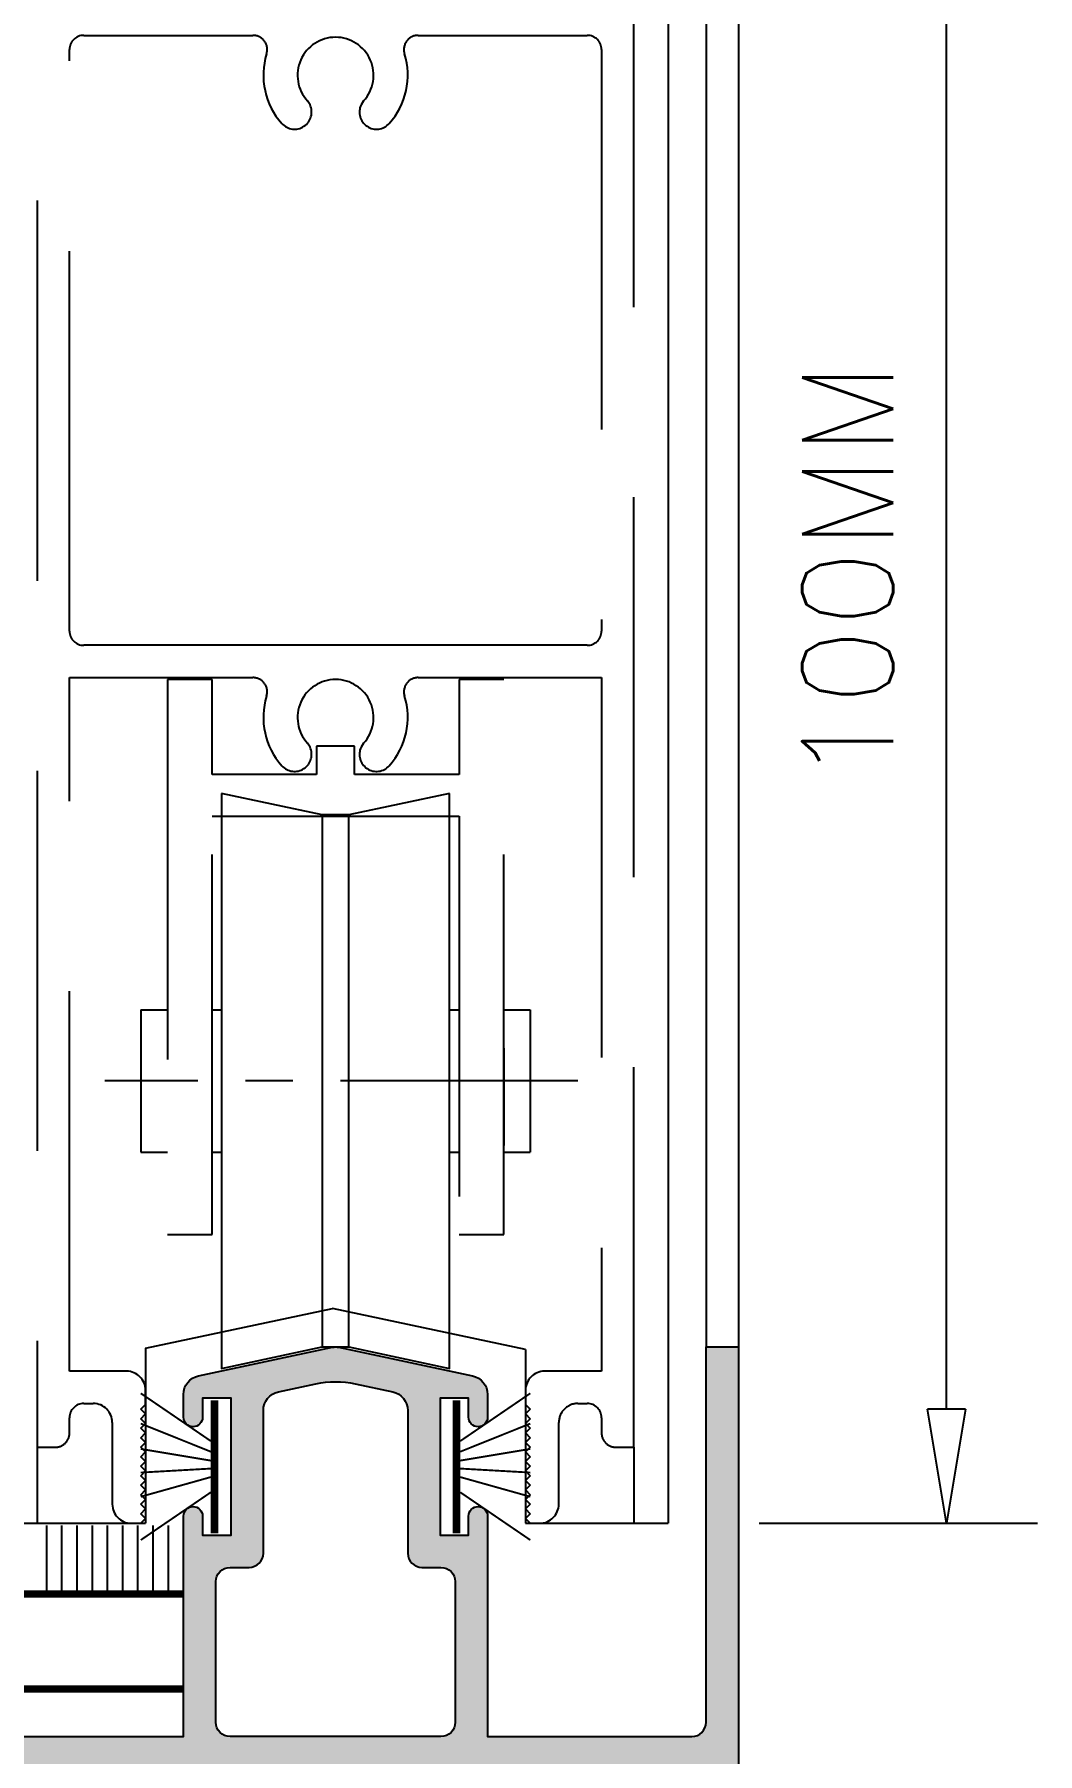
# Model space of a CAD drawing. Header units: centimetres. Extents: x -10126 to 3518, y -12053 to -9298.
# Drawn here: x -179.9 to -21.5, y -11072.1 to -10800.7 of the extents above; entities that cross this region are included whole.
import ezdxf

# ---------------------------------------------------------------- set-up
doc = ezdxf.new("R2010")
doc.units = ezdxf.units.CM
doc.header["$LTSCALE"] = 100
doc.header["$MEASUREMENT"] = 0
doc.header["$PDMODE"] = 1
for name, pattern in [('CENTER', [2, 1.25, -0.25, 0.25, -0.25]), ('DASHED', [0.75, 0.5, -0.25]), ('HIDDEN', [0.375, 0.25, -0.125])]:
    doc.linetypes.add(name, pattern=pattern)
doc.layers.add('DEFPOINT', color=7, linetype='Continuous', plot=False)
doc.layers.add('TEXT', color=3, linetype='Continuous')
doc.layers.add('WINDOW', color=1, linetype='Continuous')
doc.layers.get('0').freeze()
doc.styles.add('ALUM18', font='romans.shx', dxfattribs={"width": 0.8, "height": 18})
doc.styles.add('ROMANS', font='romans')
doc.dimstyles.new('ALUM18', dxfattribs={"dimtxt": 18, "dimasz": 25, "dimexe": 12, "dimexo": 12, "dimgap": 7, "dimtad": 1, "dimlfac": 0.2, "dimdsep": 46, "dimtxsty": 'ALUM18', "dimblk1": 'CLOSEDBLANK', "dimblk2": 'CLOSEDBLANK', "dimsah": 1, "dimcen": 2.5, "dimclrd": 1, "dimclre": 1, "dimclrt": 3, "dimadec": 0, "dimazin": 0, "dimtfac": 1, "dimtofl": 0, "dimtmove": 1, "dimatfit": 3, "dimldrblk": 'CLOSEDBLANK', "dimfxl": 1, "dimtolj": 1, "dimtzin": 0, "dimarcsym": 0})

# ---------------------------------------------------------------- blocks, each defined once
blk = doc.blocks.new('_CLOSEDBLANK')
at = {"color": 0, "linetype": 'ByBlock'}
for p, q in [((-1, 0.1666666666666667), (0, 0)), ((-1, 0.1666666666666667), (-1, -0.1666666666666667)), ((0, 0), (-1, -0.1666666666666667))]:
    blk.add_line(p, q, dxfattribs=at)
blk = doc.blocks.new('*D33')
at = {"color": 1, "lineweight": -2, "transparency": 16777216}
for p, q in [((276.7500660423684, 538.7722279861518), (318.8749816708878, 538.7722279861518)), ((306.8749816708877, 303.7727929747962), (306.8749816708878, 523.7722279861518)), ((282.2500660423684, 288.7727929747962), (318.8749816708877, 288.7727929747962))]:
    blk.add_line(p, q, dxfattribs=at)
at = {"layer": 'DEFPOINT', "color": 0, "transparency": 16777216}
for p in [(264.7500660423684, 538.7722279861518), (306.8749816708878, 538.7722279861518), (270.2500660423684, 288.7727929747962)]:
    blk.add_point(p, dxfattribs=at)
at = {"color": 1, "lineweight": -2, "transparency": 16777216, "xscale": 15, "yscale": 15, "zscale": 15}
for p, rotation in [((306.8749816708878, 538.7722279861518), 90), ((306.8749816708877, 288.7727929747962), 270)]:
    blk.add_blockref('_CLOSEDBLANK', p, dxfattribs=dict(at, rotation=rotation))
at = {"color": 3, "transparency": 16777216, "insert": (293.8749816708877, 413.7725104804741), "char_height": 12, "attachment_point": 5, "rotation": 90, "style": 'ROMANS'}
blk.add_mtext('\\A1;100MM', dxfattribs=at)
blk = doc.blocks.new('A$C53B12845')
h = blk.add_hatch(color=256)
edge = h.paths.add_edge_path()
edge.add_line((275.2500660423684, 311.9597279861518), (279.5000660423684, 311.9597279861518))
edge.add_line((279.5000660423684, 311.9597279861518), (279.5000660423684, 206.9597279861518))
edge.add_line((279.5000660423684, 206.9597279861518), (262.7500660423684, 206.9597279861518))
edge.add_line((262.7500660423684, 206.9597279861518), (262.0000660423684, 207.7097279861518))
edge.add_line((262.0000660423684, 207.7097279861518), (261.2500660423684, 206.9597279861518))
edge.add_line((261.2500660423684, 206.9597279861518), (251.3750660423684, 206.9597279861518))
edge.add_arc((251.3750660423684, 208.8347279861518), 1.875, 90, 270, ccw=False)
edge.add_line((251.3750660423684, 210.7097279861518), (275.2500660423684, 210.7097279861518))
edge.add_line((275.2500660423684, 210.7097279861518), (275.2500660423684, 223.710432762975))
edge.add_line((275.2500660423684, 223.7104327629822), (249.5000660423684, 223.7104327629822))
edge.add_line((249.5000660423684, 223.7104327629822), (249.5000660423684, 224.1683973647487))
edge.add_line((249.5000660423684, 224.1683973647487), (48.27218647174595, 227.7299527553805))
edge.add_arc((48.25006604236842, 226.4801484960662), 1.250000000000014, 88.98602127721917, 180.0000000000016)
edge.add_line((47.00006604236842, 226.4801484960662), (47.00006604236842, 225.5854327629822))
edge.add_arc((45.12506604236842, 225.5854327629822), 1.875, -180, 0, ccw=False)
edge.add_line((43.25006604236842, 225.5854327629822), (43.25006604236842, 226.5907679650954))
edge.add_arc((42.00006604236842, 226.5907679650882), 1.25, -1.343291549938327e-14, 88.98602127721918)
edge.add_line((42.02218647174595, 227.8405722244097), (22.39718647174595, 228.1879173571542))
edge.add_arc((22.39454935987305, 227.0389991265874), 1.148921257045911, 89.86848923683365, 185.0375930657966)
edge.add_line((21.25006604236842, 226.9381130978327), (21.25006604236842, 210.7097279861518))
edge.add_line((21.25006604236842, 210.7097279861518), (45.12506604236842, 210.7097279861518))
edge.add_arc((45.12506604236842, 208.8347279861518), 1.875000000000071, -90, 90, ccw=False)
edge.add_line((45.12506604236842, 206.9597279861518), (35.25006604236842, 206.9597279861518))
edge.add_line((35.25006604236842, 206.9597279861518), (34.50006604236842, 207.7097279861518))
edge.add_line((34.50006604236842, 207.7097279861518), (33.75006604236842, 206.9597279861518))
edge.add_line((33.75006604236842, 206.9597279861518), (21.25006604236842, 206.9597279861518))
edge.add_line((21.25006604236842, 206.9597279861518), (21.25006604236842, 135.7097279861518))
edge.add_line((21.25006604236842, 135.7097279861518), (25.75006604236842, 135.7097279861518))
edge.add_line((25.75006604236842, 135.7097279861518), (25.75006604236842, 131.9597279861518))
edge.add_line((25.75006604236842, 131.9597279861518), (17.00006604236842, 131.9597279861518))
edge.add_line((17.00006604236842, 131.9597279861518), (17.00006604236842, 311.9597279861518))
edge.add_line((17.00006604236842, 311.9597279861518), (21.25006604236842, 311.9597279861518))
edge.add_line((21.25006604236842, 311.9597279861518), (21.25006604236842, 262.5847279861518))
edge.add_arc((23.12506604236842, 262.5847279861518), 1.875, 180, 270)
edge.add_line((23.12506604236842, 260.7097279861518), (39.75006604236842, 260.7097279861518))
edge.add_arc((39.75006604236842, 262.5847279861518), 1.875, 270, 360)
edge.add_line((41.62506604236842, 262.5847279861518), (41.62506604236842, 296.5434401386774))
edge.add_arc((43.75006604236842, 298.8347279861518), 3.125000000000159, -47.156356956402874, 227.1563569564085, ccw=False)
edge.add_line((45.87506604236842, 296.5434401386774), (45.87506604236842, 262.5847279861518))
edge.add_arc((47.75006604236842, 262.5847279861518), 1.875, 180, 270)
edge.add_line((47.75006604236842, 260.7097279861518), (94.00006604236842, 260.7097279861518))
edge.add_line((94.00006604236842, 260.7097279861518), (94.00006604236842, 289.7097279861518))
edge.add_arc((95.25006604236842, 289.7097279861518), 1.25, 0, 180, ccw=False)
edge.add_line((96.50006604236842, 289.7097279861518), (96.50006604236842, 287.2097279861518))
edge.add_line((96.50006604236842, 287.2097279861518), (100.2500660423684, 287.2097279861518))
edge.add_line((100.2500660423684, 287.2097279861518), (100.2500660423684, 305.2097279861518))
edge.add_line((100.2500660423684, 305.2097279861518), (96.50006604236842, 305.2097279861518))
edge.add_line((96.50006604236842, 305.2097279861518), (96.50006604236842, 302.7097279861518))
edge.add_arc((95.25006604236842, 302.7097279861518), 1.25, -180, 0, ccw=False)
edge.add_line((94.00006604236842, 302.7097279861518), (94.00006604236842, 305.7260252851374))
edge.add_arc((96.50006604236842, 305.7260252851447), 2.500000000000142, 101.9999999999988, 179.9999999999983, ccw=False)
edge.add_line((95.9802868153347, 308.1713942869719), (113.6102316220786, 311.9187547375295))
edge.add_arc((114.0000660423684, 310.0847279861518), 1.874999999999785, 90.00000000000432, 102.00000000000438, ccw=False)
edge.add_arc((114.0000660423684, 310.0847279861518), 1.874999999999787, 77.99999999999568, 89.99999999999568, ccw=False)
edge.add_line((114.3899004626583, 311.9187547375368), (132.0198452694021, 308.1713942869792))
edge.add_arc((131.5000660423684, 305.7260252851447), 2.499999999999857, -2.3874235921539366e-12, 77.99999999999972, ccw=False)
edge.add_line((134.0000660423684, 305.7260252851447), (134.0000660423684, 302.7097279861591))
edge.add_arc((132.7500660423684, 302.7097279861518), 1.25, -180, 0, ccw=False)
edge.add_line((131.5000660423684, 302.7097279861518), (131.5000660423684, 305.2097279861518))
edge.add_line((131.5000660423684, 305.2097279861518), (127.7500660423684, 305.2097279861518))
edge.add_line((127.7500660423684, 305.2097279861518), (127.7500660423684, 287.2097279861518))
edge.add_line((127.7500660423684, 287.2097279861518), (131.5000660423684, 287.2097279861518))
edge.add_line((131.5000660423684, 287.2097279861518), (131.5000660423684, 289.7097279861518))
edge.add_arc((132.7500660423684, 289.7097279861518), 1.25, 0, 180, ccw=False)
edge.add_line((134.0000660423684, 289.7097279861518), (134.0000660423684, 260.7097279861518))
edge.add_line((134.0000660423684, 260.7097279861518), (206.5000660423684, 260.7097279861518))
edge.add_line((206.5000660423684, 260.7097279861518), (206.5000660423684, 289.7097279861518))
edge.add_arc((207.7500660423684, 289.7097279861518), 1.25, 0, 180, ccw=False)
edge.add_line((209.0000660423684, 289.7097279861518), (209.0000660423684, 287.2097279861518))
edge.add_line((209.0000660423684, 287.2097279861518), (212.7500660423684, 287.2097279861518))
edge.add_line((212.7500660423684, 287.2097279861518), (212.7500660423684, 305.2097279861518))
edge.add_line((212.7500660423684, 305.2097279861518), (209.0000660423684, 305.2097279861518))
edge.add_line((209.0000660423684, 305.2097279861518), (209.0000660423684, 302.7097279861518))
edge.add_arc((207.7500660423684, 302.7097279861518), 1.25, -180, 0, ccw=False)
edge.add_line((206.5000660423684, 302.7097279861518), (206.5000660423684, 305.7260252851374))
edge.add_arc((209.0000660423684, 305.7260252851447), 2.5, 102.00000000000279, 180.0000000000024, ccw=False)
edge.add_line((208.4802868153347, 308.1713942869719), (226.1102316220786, 311.9187547375295))
edge.add_arc((226.5000660423684, 310.0847279861518), 1.87499999999982, 90.00000000000432, 102.00000000000409, ccw=False)
edge.add_arc((226.5000660423684, 310.0847279861518), 1.874999999999822, 77.99999999999591, 89.99999999999568, ccw=False)
edge.add_line((226.8899004626583, 311.9187547375368), (244.5198452694021, 308.1713942869792))
edge.add_arc((244.0000660423684, 305.7260252851447), 2.500000000000171, 1.5916157281026244e-12, 78.00000000000131, ccw=False)
edge.add_line((246.5000660423684, 305.7260252851447), (246.5000660423684, 302.7097279861591))
edge.add_arc((245.2500660423684, 302.7097279861518), 1.25, -180, 0, ccw=False)
edge.add_line((244.0000660423684, 302.7097279861518), (244.0000660423684, 305.2097279861518))
edge.add_line((244.0000660423684, 305.2097279861518), (240.2500660423684, 305.2097279861518))
edge.add_line((240.2500660423684, 305.2097279861518), (240.2500660423684, 287.2097279861518))
edge.add_line((240.2500660423684, 287.2097279861518), (244.0000660423684, 287.2097279861518))
edge.add_line((244.0000660423684, 287.2097279861518), (244.0000660423684, 289.7097279861518))
edge.add_arc((245.2500660423684, 289.7097279861518), 1.25, 0, 180, ccw=False)
edge.add_line((246.5000660423684, 289.7097279861518), (246.5000660423684, 260.7097279861518))
edge.add_line((246.5000660423684, 260.7097279861518), (273.3750660423684, 260.7097279861518))
edge.add_arc((273.3750660423684, 262.5847279861518), 1.875, 270, 360)
edge.add_line((275.2500660423684, 262.5847279861518), (275.2500660423684, 311.9597279861518))
h.paths.add_polyline_path([(275.2500660423684, 227.9610983855418), (275.2500660423684, 256.2097279861518), (21.25006604236842, 256.2097279861518), (21.25006604236842, 232.4610983855418)], flags=16)
edge = h.paths.add_edge_path(flags=16)
edge.add_arc((125.3750660423684, 284.8347279861518), 1.875000000000142, 180.0000000000043, 270.0000000000043, ccw=False)
edge.add_line((123.5000660423684, 284.8347279861518), (123.5000660423684, 303.6129216544978))
edge.add_arc((121.0000660423684, 303.6129216544978), 2.5, 359.9999999999968, 437.999999999997)
edge.add_line((121.5198452694021, 306.0582906563395), (116.5989621417393, 307.1042566486103))
edge.add_arc((114.0000660154183, 294.8774116375316), 12.49999999999994, 78.00000004170019, 102.0000000417022)
edge.add_line((111.4011698713439, 307.1042566448195), (106.4802868153347, 306.0582906563322))
edge.add_arc((107.0000660423684, 303.6129216544978), 2.499999999999992, 102.000000000003, 180.0000000000032)
edge.add_line((104.5000660423684, 303.6129216544978), (104.5000660423684, 284.8347279861518))
edge.add_arc((102.6250660423684, 284.8347279861518), 1.875, -90, 0, ccw=False)
edge.add_line((102.6250660423684, 282.9597279861518), (100.1250660423684, 282.9597279861518))
edge.add_arc((100.1250660423684, 281.0847279861518), 1.875, 89.99999999999999, 180)
edge.add_line((98.25006604236842, 281.0847279861518), (98.25006604236842, 262.5847279861518))
edge.add_arc((100.1250660423684, 262.5847279861518), 1.875, 180, 270)
edge.add_line((100.1250660423684, 260.7097279861518), (127.8750660423684, 260.7097279861518))
edge.add_arc((127.8750660423684, 262.5847279861518), 1.875, 270, 360)
edge.add_line((129.7500660423684, 262.5847279861518), (129.7500660423684, 281.0847279861518))
edge.add_arc((127.8750660423684, 281.0847279861518), 1.875000000000142, 4.329084409591809e-12, 90.00000000000432)
edge.add_line((127.8750660423684, 282.9597279861518), (125.3750660423684, 282.9597279861518))
edge = h.paths.add_edge_path(flags=16)
edge.add_line((229.098962213393, 307.1042566448195), (234.0198452694021, 306.0582906563322))
edge.add_arc((233.5000660423684, 303.6129216544978), 2.499999999999992, -3.183231456205249e-12, 77.99999999999699, ccw=False)
edge.add_line((236.0000660423684, 303.6129216544978), (236.0000660423684, 284.8347279861518))
edge.add_arc((237.8750660423684, 284.8347279861518), 1.875, 180, 270)
edge.add_line((237.8750660423684, 282.9597279861518), (240.3750660423684, 282.9597279861518))
edge.add_arc((240.3750660423684, 281.0847279861518), 1.875, 0, 90, ccw=False)
edge.add_line((242.2500660423684, 281.0847279861518), (242.2500660423684, 262.5847279861518))
edge.add_arc((240.3750660423684, 262.5847279861518), 1.875, -90, 0, ccw=False)
edge.add_line((240.3750660423684, 260.7097279861518), (212.6250660423684, 260.7097279861518))
edge.add_arc((212.6250660423684, 262.5847279861518), 1.875, 180, 270, ccw=False)
edge.add_line((210.7500660423684, 262.5847279861518), (210.7500660423684, 281.0847279861518))
edge.add_arc((212.6250660423684, 281.0847279861518), 1.875, 90, 180, ccw=False)
edge.add_line((212.6250660423684, 282.9597279861518), (215.1250660423684, 282.9597279861518))
edge.add_arc((215.1250660423684, 284.8347279861518), 1.875, 270, 360)
edge.add_line((217.0000660423684, 284.8347279861518), (217.0000660423684, 303.6129216544978))
edge.add_arc((219.5000660423684, 303.6129216544978), 2.5, 101.99999999999608, 179.9999999999975, ccw=False)
edge.add_line((218.9802868153347, 306.058290656325), (223.9011699429975, 307.1042566485958))
edge.add_arc((226.5000660692604, 294.8774116375316), 12.50000000000063, 77.99999995829779, 101.99999995829978, ccw=False)
h.paths.add_polyline_path([(113.2798279471608, 231.6001801265993), (183.220304137576, 231.6001801265993), (183.220304137576, 245.885894412324), (113.2798279471608, 245.885894412324)], flags=8)
h.paths.add_polyline_path([(132.684589851895, 243.2370848885075), (163.8155422328418, 243.2370848885039), (163.8155422328418, 254.4870848885039), (132.684589851895, 254.4870848885075)], flags=8)
at = {"color": 1}
for p, q in [((270.2500660423684, 569.6030882993109), (270.2500660423684, 288.7727929747962)), ((275.2500660423684, 569.6030882993109), (275.2500660423684, 311.9597279861518)), ((279.5000660423684, 569.6030882993109), (279.5000660423684, 311.9597279861518)), ((201.5000660423684, 311.7994055341005), (226.1102316220786, 317.030457711855)), ((251.5000660423684, 311.633681806099), (226.1102316220786, 317.030457711855)), ((201.5000660423684, 311.633681806099), (201.5000660423684, 288.7727929747962)), ((251.5000660423684, 311.633681806099), (251.5000660423684, 288.7727929747962)), ((251.5000660423684, 288.7727929747962), (270.2500660423684, 288.7727929747962))]:
    blk.add_line(p, q, dxfattribs=at)
at = {"color": 161}
for p, q in [((200.8750660423684, 356.3347279861518), (204.3750660423684, 356.3347279861518)), ((200.8750660423684, 356.3347279861518), (200.8750660423684, 337.5847279861518)), ((210.2500660423684, 356.3347279861518), (211.5000660423684, 356.3347279861518)), ((241.5000660423684, 356.3347279861518), (242.7500660423684, 356.3347279861518)), ((248.6250660423684, 356.3347279861518), (252.1250660423684, 356.3347279861518)), ((252.1250660423684, 356.3347279861518), (252.1250660423684, 337.5847279861518)), ((248.6250660423684, 351.2829373607856), (248.6250660423684, 338.4872898658687)), ((200.8750660423684, 337.5847279861518), (204.3750660423684, 337.5847279861518)), ((210.2500660423684, 337.5847279861518), (211.5000660423684, 337.5847279861518)), ((241.5000660423684, 337.5847279861518), (242.7500660423684, 337.5847279861518)), ((248.6250660423684, 337.5847279861518), (252.1250660423684, 337.5847279861518))]:
    blk.add_line(p, q, dxfattribs=at)
at = {"color": 161, "linetype": 'CENTER', "ltscale": 0.25}
blk.add_line((258.3828737281292, 346.9597279861518), (196.1328737281292, 346.9597279861518), dxfattribs=at)
for p, q in [((201.5000660423684, 311.7994055341005), (201.5000660423684, 288.7727929747962)), ((187.2500660423684, 298.7727929747962), (187.2500660423684, 288.7727929747962)), ((188.5000660423684, 279.4597279861518), (188.5000660423684, 288.4557225445642)), ((190.5000660423684, 279.4597279861518), (190.5000660423684, 288.4557225445642)), ((192.5000660423684, 279.4597279861518), (192.5000660423684, 288.4557225445642)), ((194.5000660423684, 279.4597279861518), (194.5000660423684, 288.4557225445642)), ((196.5000660423684, 279.4597279861518), (196.5000660423684, 288.4557225445642)), ((198.5000660423684, 279.4597279861518), (198.5000660423684, 288.4557225445642)), ((200.5000660423684, 279.4597279861518), (200.5000660423684, 288.4557225445642)), ((202.5000660423684, 279.4597279861518), (202.5000660423684, 288.4557225445642)), ((204.5000660423684, 279.4597279861518), (204.5000660423684, 288.4557225445642)), ((206.5000660423684, 279.4597279861518), (206.5000660423684, 288.4557225445642))]:
    blk.add_line(p, q)
at = {"color": 1, "linetype": 'HIDDEN'}
for p, q in [((187.2500660423684, 300.7097279861518), (187.2500660423684, 290.7097279861518)), ((265.7500660423684, 298.7727929747962), (265.7500660423684, 288.7727929747962))]:
    blk.add_line(p, q, dxfattribs=at)
at = {"color": 30}
blk.add_line((162.7500660423684, 288.7727929747925), (201.5000660423684, 288.7727929747962), dxfattribs=at)
at = {"color": 161, "linetype": 'DASHED'}
blk.add_lwpolyline([(187.2500660423684, 537.7722279861518), (187.2500660423684, 298.7727929747962), (189.6250660423684, 298.7727929747962, 0.4142135623730877), (191.5000660423684, 300.6477929747962), (191.5000660423684, 302.6477929747962, -0.4142135623730933), (193.3750660423684, 304.5227929747962), (194.6250660423684, 304.5227929747962, -0.4142135623730977), (197.1250660423684, 302.0227929747962), (197.1250660423684, 291.2727929747962, 0.4142135623730951), (199.6250660423684, 288.7727929747962), (200.8750660423684, 288.7727929747962), (201.5000660423684, 289.3977929747962), (200.8750660423684, 290.0227929747962), (201.5000660423684, 290.6477929747962), (200.8750660423684, 291.2727929747962), (201.5000660423684, 291.8977929747962), (200.8750660423684, 292.5227929747962), (201.5000660423684, 293.1477929747962), (200.8750660423684, 293.7727929747962), (201.5000660423684, 294.3977929747962), (200.8750660423684, 295.0227929747962), (201.5000660423684, 295.6477929747962), (200.8750660423684, 296.2727929747962), (201.5000660423684, 296.8977929747962), (200.8750660423684, 297.5227929747962), (201.5000660423684, 298.1477929747962), (200.8750660423684, 298.7727929747962), (201.5000660423684, 299.3977929747962), (200.8750660423684, 300.0227929747962), (201.5000660423684, 300.6477929747962), (200.8750660423684, 301.2727929747962), (201.5000660423684, 301.8977929747962), (200.8750660423684, 302.5227929747962), (201.5000660423684, 303.1477929747962), (200.8750660423684, 303.7727929747962), (201.5000660423684, 304.3977929747962), (201.5000660423684, 306.2727929747962, 0.4142135623730951), (199.0000660423684, 308.7727929747962), (191.5000660423684, 308.7727929747962), (191.5000660423684, 400.0222279861518), (215.6372855511872, 400.0222279861518, -0.5054633634253629), (217.4278537639912, 397.5909093048285, 0.2641165588683339), (219.4313191757683, 388.4253533430201, 0.8619805672245008), (223.145306927574, 390.8781250716747), (222.8118658684107, 391.3962570921904, -0.6523223331062424), (226.5000660423684, 399.7722279861518, -0.6523223331062424), (230.1882662163262, 391.3962570921904), (229.8548251571628, 390.8781250716747, 0.8619805672244902), (233.5688129089685, 388.4253533430201, 0.2641165588683412), (235.5722783207457, 397.5909093048285, -0.5054633634253708), (237.3628465335496, 400.0222279861518), (261.5000660423684, 400.0222279861518), (261.5000660423684, 308.7727929747962), (254.0000660423684, 308.7727929747962, 0.4142135623730951), (251.5000660423684, 306.2727929747962), (251.5000660423684, 304.3977929747962), (252.1250660423684, 303.7727929747962), (251.5000660423684, 303.1477929747962), (252.1250660423684, 302.5227929747962), (251.5000660423684, 301.8977929747962), (252.1250660423684, 301.2727929747962), (251.5000660423684, 300.6477929747962), (252.1250660423684, 300.0227929747962), (251.5000660423684, 299.3977929747962), (252.1250660423684, 298.7727929747962), (251.5000660423684, 298.1477929747962), (252.1250660423684, 297.5227929747962), (251.5000660423684, 296.8977929747962), (252.1250660423684, 296.2727929747962), (251.5000660423684, 295.6477929747962), (252.1250660423684, 295.0227929747962), (251.5000660423684, 294.3977929747962), (252.1250660423684, 293.7727929747962), (251.5000660423684, 293.1477929747962), (252.1250660423684, 292.5227929747962), (251.5000660423684, 291.8977929747962), (252.1250660423684, 291.2727929747962), (251.5000660423684, 290.6477929747962), (252.1250660423684, 290.0227929747962), (251.5000660423684, 289.3977929747962), (252.1250660423684, 288.7727929747962), (253.3750660423684, 288.7727929747962, 0.4142135623730951), (255.8750660423684, 291.2727929747962), (255.8750660423684, 302.0227929747962, -0.4142135623730977), (258.3750660423684, 304.5227929747962), (259.6250660423684, 304.5227929747962, -0.4142135623730933), (261.5000660423684, 302.6477929747962), (261.5000660423684, 300.6477929747962, 0.4142135623730877), (263.3750660423684, 298.7727929747962), (265.7500660423684, 298.7727929747962), (265.7500660423684, 537.7722279861518, 0.4142135623730951)], format="xyb", dxfattribs=at)
blk.add_lwpolyline([(259.6250660423684, 404.2722279861518), (226.5000660423684, 404.2722279861518), (193.3750660423684, 404.2722279861518, -0.4142135623730951), (191.5000660423684, 406.1472279861518), (191.5000660423684, 482.6472279861518, -0.4142135623730951), (193.3750660423684, 484.5222279861518), (215.6372855511872, 484.5222279861518, -0.505463363425364), (217.4278537639912, 482.0909093048285, 0.2641165588683327), (219.4313191757683, 472.9253533430201, 0.8619805672246059), (223.145306927574, 475.3781250716747), (222.8118658684107, 475.8962570921904, -0.6523223331062382), (226.5000660423684, 484.2722279861518, -0.652322333106238), (230.1882662163262, 475.8962570921904), (229.8548251571628, 475.3781250716747, 0.8619805672245894), (233.5688129089685, 472.9253533430201, 0.2641165588683397), (235.5722783207457, 482.0909093048285, -0.5054633634253678), (237.3628465335496, 484.5222279861518), (259.6250660423684, 484.5222279861518, -0.4142135623730951), (261.5000660423684, 482.6472279861518), (261.5000660423684, 406.1472279861518, -0.4142135623730951)], format="xyb", close=True, dxfattribs=at)
blk.add_lwpolyline([(242.7500660423684, 381.7722279861518), (242.7500660423684, 326.7722279861518), (248.6250660423684, 326.7722279861518), (248.6250660423684, 399.7722279861518), (242.7500660423684, 399.7722279861518), (242.7500660423684, 387.2722279861518), (229.0000660423684, 387.2722279861518), (229.0000660423684, 391.0222279861518), (225.2500660423684, 391.0222279861518), (224.0000660423684, 391.0222279861518), (224.0000660423684, 387.2722279861518), (210.2500660423684, 387.2722279861518), (210.2500660423684, 399.7722279861518), (204.3750660423684, 399.7722279861518), (204.3750660423684, 326.7722279861518), (210.2500660423684, 326.7722279861518), (210.2500660423684, 381.7722279861518)], close=True, dxfattribs=at)
for points in [[(228.2682938594517, 381.9597279861518), (224.7318382252852, 381.9597279861518), (211.5000660423684, 384.7722279861518), (211.5000660423684, 381.7722279861518)], [(241.5000660423684, 381.7722279861518), (241.5000660423684, 384.7722279861518), (228.2682938594517, 381.9597279861518)]]:
    blk.add_lwpolyline(points, dxfattribs=at)
at = {"color": 161}
for points in [[(211.5000660423684, 381.7722279861518), (211.5000660423684, 309.1472279861518), (224.7318382252852, 311.9597279861518), (228.2682938594517, 311.9597279861518), (241.5000660423684, 309.1472279861518), (241.5000660423684, 381.7722279861518)], [(224.7318382252852, 381.9597279861518), (224.7318382252852, 311.9597279861518), (228.2682938594517, 311.9597279861518), (228.2682938594517, 381.9597279861518)]]:
    blk.add_lwpolyline(points, dxfattribs=at)
blk.add_lwpolyline([(134.0000660423684, 260.7097279861518), (206.5000660423684, 260.7097279861518), (206.5000660423684, 289.7097279861518, -1), (209.0000660423684, 289.7097279861518), (209.0000660423684, 287.2097279861518), (212.7500660423684, 287.2097279861518), (212.7500660423684, 305.2097279861518), (209.0000660423684, 305.2097279861518), (209.0000660423684, 302.7097279861518, -1), (206.5000660423684, 302.7097279861518), (206.5000660423684, 305.7260252851447, -0.3541185725306922), (208.4802868153347, 308.1713942869719), (226.1102316220786, 311.9187547375368, -0.05240777928304016), (226.5000660423684, 311.9597279861518, -0.05240777928304016), (226.8899004626583, 311.9187547375368), (244.5198452694021, 308.1713942869719, -0.3541185725306941), (246.5000660423684, 305.7260252851447), (246.5000660423684, 302.7097279861518, -1), (244.0000660423684, 302.7097279861518), (244.0000660423684, 305.2097279861518), (240.2500660423684, 305.2097279861518), (240.2500660423684, 287.2097279861518), (244.0000660423684, 287.2097279861518), (244.0000660423684, 289.7097279861518, -1), (246.5000660423684, 289.7097279861518), (246.5000660423684, 260.7097279861518), (273.3750660423684, 260.7097279861518, 0.4142135623730951), (275.2500660423684, 262.5847279861518), (275.2500660423684, 311.9597279861518), (279.5000660423684, 311.9597279861518), (279.5000660423684, 206.9597279861518)], format="xyb")
at = {"color": 7}
blk.add_lwpolyline([(134.0000660423684, 260.7097279861518), (206.5000660423684, 260.7097279861518), (206.5000660423684, 289.7097279861518, -1), (209.0000660423684, 289.7097279861518), (209.0000660423684, 287.2097279861518), (212.7500660423684, 287.2097279861518), (212.7500660423684, 305.2097279861518), (209.0000660423684, 305.2097279861518), (209.0000660423684, 302.7097279861518, -1), (206.5000660423684, 302.7097279861518), (206.5000660423684, 305.7260252851447, -0.3541185725306922), (208.4802868153347, 308.1713942869719), (226.1102316220786, 311.9187547375368, -0.05240777928304016), (226.5000660423684, 311.9597279861518, -0.05240777928304016), (226.8899004626583, 311.9187547375368), (244.5198452694021, 308.1713942869719, -0.3541185725306941), (246.5000660423684, 305.7260252851447), (246.5000660423684, 302.7097279861518, -1), (244.0000660423684, 302.7097279861518), (244.0000660423684, 305.2097279861518), (240.2500660423684, 305.2097279861518), (240.2500660423684, 287.2097279861518), (244.0000660423684, 287.2097279861518), (244.0000660423684, 289.7097279861518, -1), (246.5000660423684, 289.7097279861518), (246.5000660423684, 260.7097279861518), (273.3750660423684, 260.7097279861518, 0.4142135623730951), (275.2500660423684, 262.5847279861518), (275.2500660423684, 311.9597279861518), (279.5000660423684, 311.9597279861518), (279.5000660423684, 206.9597279861518)], format="xyb", dxfattribs=at)
at = {"color": 11}
for points, const_width in [([(200.8750660423684, 305.8611955110719), (210.0912091559876, 299.577567276534)], 0.25), ([(210.5912091559876, 287.4597279861518), (210.5912091559876, 304.9597279861518)], 1), ([(242.4089229287492, 287.4597279861518), (242.4089229287492, 304.9597279861518)], 1), ([(252.1250660423684, 305.8611955110719), (242.9089229287492, 299.577567276534)], 0.25), ([(200.8750660423684, 301.8800192866802), (210.0912091559876, 298.1802655226238)], 0.25), ([(252.1250660423684, 301.8800192866802), (242.9089229287492, 298.1802655226238)], 0.25), ([(200.8750660423684, 298.5436925800641), (210.0912091559876, 297.0082440453443)], 0.25), ([(252.1250660423684, 298.5436925800641), (242.9089229287492, 297.0082440453443)], 0.25), ([(200.8750660423684, 295.4360834910512), (210.0912091559876, 295.9597279861518)], 0.25), ([(200.8750660423684, 292.2582704623674), (210.0912091559876, 294.8428660341633)], 0.25), ([(252.1250660423684, 295.4360834910512), (242.9089229287492, 295.9597279861518)], 0.25), ([(252.1250660423684, 292.2582704623674), (242.9089229287492, 294.8428660341633)], 0.25), ([(200.8750660423684, 286.5582604612318), (210.0912091559876, 292.8418886957697)], 0.25), ([(252.1250660423684, 286.5582604612318), (242.9089229287492, 292.8418886957697)], 0.25)]:
    blk.add_lwpolyline(points, dxfattribs=dict(at, const_width=const_width))
at = {"color": 7}
blk.add_lwpolyline([(229.098962213393, 307.1042566448195), (234.0198452694021, 306.0582906563395, -0.3541185725306961), (236.0000660423684, 303.6129216544978), (236.0000660423684, 284.8347279861518, 0.4142135623730998), (237.8750660423684, 282.9597279861518), (240.3750660423684, 282.9597279861518, -0.4142135623730999), (242.2500660423684, 281.0847279861518), (242.2500660423684, 262.5847279861518, -0.4142135623730951), (240.3750660423684, 260.7097279861518), (212.6250660423684, 260.7097279861518, -0.4142135623730951), (210.7500660423684, 262.5847279861518), (210.7500660423684, 281.0847279861518, -0.4142135623731031), (212.6250660423684, 282.9597279861518), (215.1250660423684, 282.9597279861518, 0.4142135623731018), (217.0000660423684, 284.8347279861518), (217.0000660423684, 303.6129216544978, -0.3541185725307008), (218.9802868153347, 306.0582906563395), (223.9011699429393, 307.104256648603, -0.1051042352656851)], format="xyb", close=True, dxfattribs=at)
blk.add_lwpolyline([(229.098962213393, 307.1042566448195), (234.0198452694021, 306.0582906563395, -0.3541185725306961), (236.0000660423684, 303.6129216544978), (236.0000660423684, 284.8347279861518, 0.4142135623730998), (237.8750660423684, 282.9597279861518), (240.3750660423684, 282.9597279861518, -0.4142135623730999), (242.2500660423684, 281.0847279861518), (242.2500660423684, 262.5847279861518, -0.4142135623730951), (240.3750660423684, 260.7097279861518), (212.6250660423684, 260.7097279861518, -0.4142135623730951), (210.7500660423684, 262.5847279861518), (210.7500660423684, 281.0847279861518, -0.4142135623731031), (212.6250660423684, 282.9597279861518), (215.1250660423684, 282.9597279861518, 0.4142135623731018), (217.0000660423684, 284.8347279861518), (217.0000660423684, 303.6129216544978, -0.3541185725307008), (218.9802868153347, 306.058290656325), (223.9011699429393, 307.104256648603, -0.1051042352656851)], format="xyb", close=True)
at = {"const_width": 1}
for points in [[(206.5000660423684, 279.4597279861518), (134.0000660423684, 279.4597279861518)], [(206.5000660423684, 266.9597279861518), (134.0000660423684, 266.9597279861518)]]:
    blk.add_lwpolyline(points, dxfattribs=at)
dim = blk.add_linear_dim(base=(306.8749816708878, 538.7722279861518), p1=(270.2500660423684, 288.7727929747962), p2=(264.7500660423684, 538.7722279861518), angle=90, text='100MM', dimstyle='ALUM18', override={"dimtxt": 12, "dimasz": 15, "dimlfac": 0.4, "dimtxsty": 'ROMANS'})
dim.commit()
dim.dimension.update_dxf_attribs({"geometry": '*D33', "text_midpoint": (293.8749816708877, 413.7725104804741)})
blk = doc.blocks.new('A$C036B1D05')
at = {"layer": 'WINDOW', "xscale": 1.200000000000728, "yscale": 1.200000000000728, "zscale": 1.200000000000728}
blk.add_blockref('A$C53B12845', (15.41075253840245, -1447.065942350449, 2.911458058197604e-07), dxfattribs=at)

msp = doc.modelspace()

# ---------------------------------------------------------------- block references
at = {"layer": 'TEXT'}
msp.add_blockref('A$C036B1D05', (-419.6008844464995, -9935.19878843075, -1.019010320292863e-06), dxfattribs=at)

doc.saveas('drawing.dxf')
